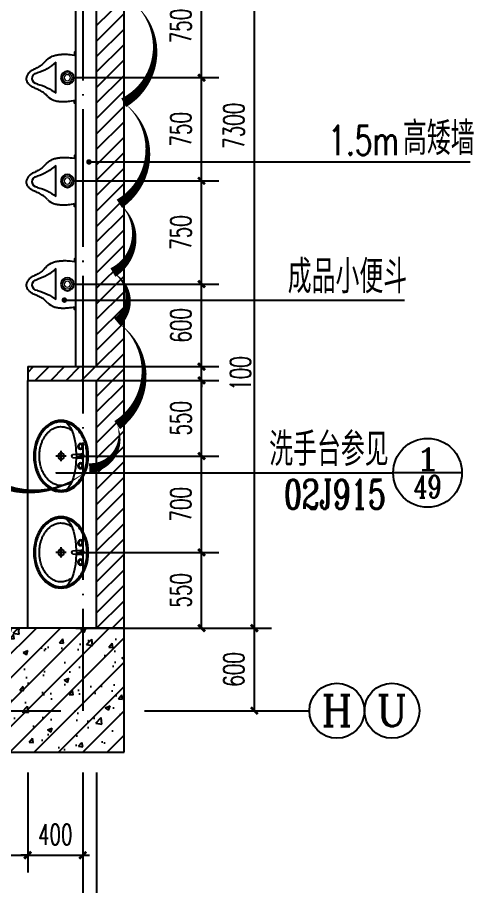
# Model space of a CAD drawing. Extents: x 307762 to 522490, y -326758 to -245675.
# Drawn here: x 402859 to 406174, y -320484 to -314168 of the extents above; entities that cross this region are included whole.
import ezdxf
from ezdxf.enums import TextEntityAlignment as Align

# ---------------------------------------------------------------- set-up
doc = ezdxf.new("R2010")
doc.units = 0
doc.header["$LTSCALE"] = 1000
doc.header["$MEASUREMENT"] = 0
doc.linetypes.add('DOTE', pattern=[2.4200000000000004, 2, -0.2, 0.02, -0.2])
doc.layers.get('0').update_dxf_attribs({"linetype": 'CONTINUOUS'})
doc.layers.get('Defpoints').update_dxf_attribs({"color": 6, "linetype": 'CONTINUOUS'})
for name, color, linetype in [('A-卫生间', 173, 'CONTINUOUS'), ('A-墙线', 2, 'CONTINUOUS'), ('A-门', 167, 'CONTINUOUS'), ('AXIS', 3, 'CONTINUOUS'), ('AXIS_TEXT', 7, 'CONTINUOUS'), ('COLUMN', 2, 'CONTINUOUS'), ('DIM_IDEN', 3, 'CONTINUOUS'), ('DIM_LEAD', 3, 'CONTINUOUS'), ('DOTE', 1, 'DOTE'), ('EQUIP-SANITARY', 40, 'CONTINUOUS'), ('PUB_DIM', 3, 'CONTINUOUS'), ('PUB_HATCH', 250, 'CONTINUOUS'), ('PUB_TEXT', 7, 'CONTINUOUS')]:
    doc.layers.add(name, color=color, linetype=linetype)
doc.styles.add('_TCH_AXIS', font='COMPLEX', dxfattribs={"bigfont": 'GBCBIG'})
doc.styles.add('_TCH_DIM', font='SIMPLEX', dxfattribs={"bigfont": 'GBCBIG'})
doc.styles.add('_TCH_LABEL', font='COMPLEX', dxfattribs={"bigfont": 'GBCBIG'})
doc.styles.add('COMPLEX', font='COMPLEX')
doc.styles.add('DIM_FONT', font='SIMPLEX.shx', dxfattribs={"width": 0.65})
doc.dimstyles.new('DIMN50', dxfattribs={"dimscale": 0.5, "dimtxt": 300, "dimasz": 100, "dimexe": 250, "dimexo": 300, "dimgap": 150, "dimtad": 1, "dimdec": 0, "dimzin": 0, "dimdsep": 46, "dimtxsty": 'DIM_FONT', "dimblk": 'ARCHTICK', "dimcen": 0.09, "dimclrt": 7, "dimazin": 2, "dimtfac": 1, "dimtdec": 0, "dimtix": 1, "dimtmove": 2, "dimatfit": 3, "dimfxl": 0, "dimtolj": 1, "dimtzin": 0, "dimarcsym": 0})

# ---------------------------------------------------------------- blocks, each defined once
blk = doc.blocks.new('手盆')
at = {"layer": 'A-卫生间'}
for p, q in [((113.4051500830392, 11.84450968739111), (46.00438527367078, 15.84450968549936)), ((160.3106537545391, -1.047737896442413e-09), (235.3360842392431, 1.047737896442413e-09)), ((197.8233689978952, -36.70497138574137), (197.8233689957997, 38.37330022055539)), ((113.4051500836795, -10.84469759798958), (46.004385274573, -15.84469759988133))]:
    blk.add_line(p, q, dxfattribs=at)
for centre, major_axis, ratio, start_param, end_param in [((197.8233689968765, 0), (-7.29808629688452e-09, 259), 0.7637967914937317, 3.141592653589386, 9.424777960768973), ((194.0108444604266, -1.164153218269348e-10), (-7.205028495352649e-09, 259.000000000035), 0.4132124245315282, 0.3517248363212417, 1.519021401905628), ((106.1260785445047, 0.4999060444824863), (-5.256824373014387e-10, 13.9324609080711), 0.9000000000013795, 3.760940879954317, 5.663837080793927), ((194.0108444604266, -1.164153218269348e-10), (-7.229772779760784e-09, 259.0000000000077), 0.4132124245315759, 1.620216634470202, 2.789864625449906)]:
    blk.add_ellipse(centre, major_axis=major_axis, ratio=ratio, start_param=start_param, end_param=end_param, dxfattribs=at)
for centre, major_axis, ratio in [((56.39680238347501, 70.60627577308333), (-8.758096824383953e-10, 20.62066592634073), 0.899999999999012), ((56.39680238347501, 70.60627577308333), (-3.935312307942613e-10, 15.62066592634074), 0.8999999999986958), ((46.00438527413644, -9.395720553584397e-05), (-4.943908497107386e-10, 15.84460364270489), 0.8999999999996328), ((197.8233689968765, 0), (-3.340112788049617e-10, 23.3576301081921), 0.9000000000004984), ((56.39680238740402, -70.60627578099957), (-3.800975702346919e-10, 20.62066592634073), 0.899999999999012), ((56.39680238740402, -70.60627578099957), (-3.935312307942613e-10, 15.62066592634074), 0.8999999999986958)]:
    blk.add_ellipse(centre, major_axis=major_axis, ratio=ratio, dxfattribs=at)
for points, knots in [([(197.8233690038323, -249), (204.3990294850664, -248.9999999998254), (210.9746904028871, -248.5460929390974), (228.2800280096126, -246.1498785703443), (238.9514531540335, -243.4343165084429), (259.8060639827163, -235.6199938393256), (269.9890346575412, -230.5210515616636), (289.5665971586423, -218.0721727792989), (298.960803612601, -210.7221745683055), (316.6733728031977, -193.9730663714581), (324.9912984879047, -184.5740979954135), (340.2893382357433, -163.997605889017), (347.2690669711446, -152.820397028001), (359.6669247537793, -129.0196260861703), (365.0847628668125, -116.3964852440404), (374.1834916165972, -90.08639820077224), (377.864187594445, -76.39992674347013), (383.3689956764865, -48.38244847021997), (385.1929984975141, -34.05193997788592), (386.9250104438397, -5.187684159289347), (386.8329865084379, 9.345556312793633), (384.73586623749, 38.16708128564642), (382.7308100122318, 52.45485931876465), (376.8727663576719, 80.34559937685844), (373.0198958979163, 93.94806452159537), (363.5912495303783, 120.0517437723756), (358.0156770628528, 132.5524866377527), (345.3217726669682, 156.0743077876396), (338.2037411779456, 167.0949723329395), (322.6526621349331, 187.3296658890322), (314.2200076092558, 196.5433937402559), (296.3045734511106, 212.8996470182319), (286.8222312947328, 220.0420502259221), (267.0967536403914, 232.0600890867645), (256.8539916995796, 236.9358037543716), (235.9088120757369, 244.2945439725299), (225.2065898313012, 246.7777534795459), (203.6465188648144, 249.290750069631), (192.7886942756013, 249.3206353121204), (171.2212525570067, 246.926459478098), (160.5116570384998, 244.5023044175468), (139.5443743165815, 237.2594525109744), (129.2868775804527, 232.4405714303721), (109.5247235784773, 220.5323387983663), (100.0204366852413, 213.442903975927), (82.05432864755858, 197.1870205074665), (73.5929449252726, 188.0206891129783), (57.97836853517219, 167.8736008143169), (50.82557078509126, 156.8931414871186), (38.05713037244277, 133.4431421089976), (32.44179055967834, 120.974013813975), (22.9298620421032, 94.92387688398594), (19.03347902328824, 81.34333855629666), (13.08606755724759, 53.48601149060414), (11.03515804442577, 39.20971924465266), (8.845478702656692, 10.40033378740191), (8.706750778161222, -4.132253066869453), (10.3460220079869, -33.00605608435581), (12.12398988581845, -47.34676530770957), (17.53889162433916, -75.39515261730412), (21.17571813854738, -89.10233203484677), (30.19028912024805, -115.463632545172), (35.56784113991307, -128.1172780482448), (47.88998500915477, -151.9877993637056), (54.83428833659855, -163.2042521126277), (70.0674021562445, -183.866608052107), (78.3558293353999, -193.3121929975168), (96.01611302810488, -210.1603128662973), (105.3875327545975, -217.5627013113408), (124.9266998832172, -230.1204342835699), (135.0940591037797, -235.2758359995205), (155.9248058304656, -243.2054893133172), (166.5879733786569, -245.9799217026157), (184.1470113282267, -248.5090972222097), (190.9851904233219, -249.0000000002037), (197.8233690038323, -249)], [0, 0, 0, 0, 0.1053687871871674, 0.1053687871871674, 0.2787471050919757, 0.2787471050919757, 0.452125422996784, 0.452125422996784, 0.6255037409015924, 0.6255037409015924, 0.7988820588064007, 0.7988820588064007, 0.972260376711209, 0.972260376711209, 1.145638694616017, 1.145638694616017, 1.319017012520826, 1.319017012520826, 1.492395330425634, 1.492395330425634, 1.665773648330442, 1.665773648330442, 1.83915196623525, 1.83915196623525, 2.012530284140059, 2.012530284140059, 2.185908602044867, 2.185908602044867, 2.359286919949676, 2.359286919949676, 2.532665237854484, 2.532665237854484, 2.706043555759292, 2.706043555759292, 2.8794218736641, 2.8794218736641, 3.052800191568909, 3.052800191568909, 3.226178509473717, 3.226178509473717, 3.399556827378525, 3.399556827378525, 3.572935145283334, 3.572935145283334, 3.746313463188142, 3.746313463188142, 3.91969178109295, 3.91969178109295, 4.093070098997758, 4.093070098997758, 4.266448416902567, 4.266448416902567, 4.439826734807376, 4.439826734807376, 4.613205052712185, 4.613205052712185, 4.786583370616993, 4.786583370616993, 4.959961688521802, 4.959961688521802, 5.133340006426611, 5.133340006426611, 5.30671832433142, 5.30671832433142, 5.480096642236228, 5.480096642236228, 5.653474960141037, 5.653474960141037, 5.826853278045846, 5.826853278045846, 6.000231595950654, 6.000231595950654, 6.173609913855463, 6.173609913855463, 6.283185307179586, 6.283185307179586, 6.283185307179586, 6.283185307179586]), ([(119.1736506810412, -185.1483521524933), (120.9620973349083, -186.5592411882244), (122.7676875701582, -187.9199504845892), (129.8700636767026, -193.0283129730087), (135.2785741284897, -196.3957903881383), (146.2934715196025, -202.2620774885872), (151.8941962509125, -204.7583693127963), (163.2154152492003, -208.8666340855998), (168.9426443869015, -210.4817502371734), (180.2599917969201, -212.7891027016158), (185.8482704507187, -213.5108798283036), (193.5720607222756, -213.9408398092492), (195.6979295939091, -214.0000000000582), (197.8233690028428, -214), (203.6582866330282, -213.9999999998545), (209.496631536138, -213.5543654990906), (222.3311671293923, -211.5851090514625), (229.3277623398462, -209.8531313597923), (240.787502169027, -205.8990001947095), (245.3047605895554, -204.0427727167553), (254.2367161016737, -199.7630582755664), (258.6490466702962, -197.340541947633), (268.8131698185462, -191.0121952608461), (274.5134323839447, -186.8761012725008), (285.5567444703775, -177.6296808072657), (290.895805457636, -172.5213152369834), (300.10443852967, -162.4870827112172), (304.0523709853587, -157.7313989280374), (313.5779886524833, -145.0389805318264), (318.9357033787237, -136.7249773955555), (326.5974791146873, -122.7934594422404), (329.2282542005414, -117.5408629023295), (334.1482956689142, -106.7104468817706), (336.4365190484095, -101.1349806892686), (340.7589510514808, -89.39631874780753), (342.7719178344414, -83.21611161783221), (346.3640570428397, -70.60165740986122), (347.9425120085652, -64.1699805422104), (351.0904946208175, -48.9602580992796), (352.483825713367, -40.10366524968413), (354.4332219571806, -22.20990053389687), (354.9878015757713, -13.17872977355728), (355.2458703611628, 4.918644920835504), (354.9501755786187, 13.97955791465938), (353.5129259504029, 31.96110226912424), (352.3711163057305, 40.89164739020634), (349.384864397347, 57.80685899686068), (347.5983948106295, 65.8113708793826), (343.3541798496735, 81.46923251761473), (340.8984195916564, 89.11663731795852), (335.3626360981434, 103.9371218456945), (332.2806230153365, 111.1172703721968), (325.5162342714611, 124.9777631429606), (321.8282612711191, 131.6496718250564), (313.9341333054472, 144.3357837414369), (309.7314879408514, 150.3452337460767), (300.8902356041654, 161.618057758169), (296.2466290210141, 166.8887592243263), (286.5258362632012, 176.709553859866), (281.444416775601, 181.2445321998675), (271.8246831358119, 188.7996964116173), (267.3329801598447, 191.9448123630136), (256.3785253528913, 198.7381430045061), (249.8306331257918, 202.0953922677436), (238.1084081598674, 206.932942938729), (232.9762091664597, 208.6679624874669), (222.6309106198023, 211.4215277187759), (217.4206377462251, 212.4394152993336), (205.158162370557, 213.983414012735), (198.0817049504258, 214.216697979864), (185.9674371529836, 213.4981161681353), (180.9226912481536, 212.8634210942255), (170.8730682562164, 210.9228448418726), (165.8711175702338, 209.6174913003924), (151.0041288301873, 204.6993374161248), (141.2534683310369, 200.0748375131807), (127.5488741844601, 191.4132149869401), (123.3148595323437, 188.4150790243875), (119.1737199328491, 185.1485161112505)], [5.74089731261301, 5.74089731261301, 5.74089731261301, 5.74089731261301, 5.780873984786705, 5.780873984786705, 5.896828956044057, 5.896828956044057, 6.01278392730141, 6.01278392730141, 6.128738898558762, 6.128738898558762, 6.240697366945735, 6.240697366945735, 6.283185307179586, 6.283185307179586, 6.283185307179586, 6.399826426420818, 6.399826426420818, 6.540899765641657, 6.540899765641657, 6.633999867022954, 6.633999867022954, 6.727099968404252, 6.727099968404252, 6.852187990943959, 6.852187990943959, 6.977276013483666, 6.977276013483666, 7.077377375932242, 7.077377375932242, 7.229976726067383, 7.229976726067383, 7.31738907886302, 7.31738907886302, 7.404801431658657, 7.404801431658657, 7.497093875397931, 7.497093875397931, 7.589386319137206, 7.589386319137206, 7.712333561266115, 7.712333561266115, 7.835280803395023, 7.835280803395023, 7.958228045523932, 7.958228045523932, 8.08117528765284, 8.08117528765284, 8.194982769003447, 8.194982769003447, 8.308790250354054, 8.308790250354054, 8.42259773170466, 8.42259773170466, 8.537599018716683, 8.537599018716683, 8.652600305728708, 8.652600305728708, 8.767601592740732, 8.767601592740732, 8.884431700421288, 8.884431700421288, 8.98243549021753, 8.98243549021753, 9.11946744650899, 9.11946744650899, 9.224190864967866, 9.224190864967866, 9.328914283426741, 9.328914283426741, 9.470086520349449, 9.470086520349449, 9.571187053011501, 9.571187053011501, 9.672287585673553, 9.672287585673553, 9.874488650997659, 9.874488650997659, 9.967059414647549, 9.967059414647549, 9.967059414647549, 9.967059414647549])]:
    blk.add_open_spline(points, degree=3, knots=knots, dxfattribs=at)
blk.add_point((46.00438527413644, -9.395720553584397e-05), dxfattribs=at)
blk = doc.blocks.new('$plan$00000380')
for p, q in [((-112.1980357655557, -146.2900791291031), (113.5244699430186, -146.2900791291031)), ((-135.2953435108648, -207.1245521571254), (-129.9564834574121, -211.2778682424105)), ((119.7600041350233, -220.5020817124168), (127.5210291764233, -214.5698211590643))]:
    blk.add_line(p, q)
for points in [[(-185, 0), (-185, -10), (-164.3899698694586, -10)], [(-185, 0), (185, 0), (185, -10), (165, -10)], [(-135.2953435108648, -207.1245521571254), (-146.1196129159653, -193.9264734166791), (-153.4196108652395, -182.1558477243525), (-159.0012714344775, -171.6574877633248), (-163.1290167336701, -162.2762062169495), (-166.0672688728082, -153.8568157684058), (-168.0804499618826, -146.2441291011055), (-169.4329821107676, -139.2829588982277), (-170.3892874294543, -132.8181178430095), (-171.1704635758651, -126.7052090631914), (-171.8243103995337, -120.84299746342), (-172.3553032980417, -115.1410383929615), (-172.7679176687961, -109.5088872009073), (-173.0666289093788, -103.8560992364073), (-173.2559124173131, -98.09222984855296), (-173.3402435900061, -92.12683438649401), (-173.3240978250396, -85.86946819938021), (-173.1973437329289, -79.20310338103445), (-172.8914227760979, -71.90437900373945), (-172.3231696299626, -63.7233508846839), (-171.4094189701136, -54.41007484082365), (-170.0670054718503, -43.714606689231), (-168.2127638107631, -31.38700224692002), (-165.7635286622681, -17.17731733102119), (-164.3899698694586, -10)], [(127.5210291764233, -214.5698211590643), (137.5318938910495, -201.9151202230714), (145.4828013255028, -190.574014888145), (151.6464887872571, -180.4064461790258), (156.2956935840775, -171.2723551205127), (159.7031530234963, -163.0316827374045), (162.1416044132202, -155.544370054442), (163.8837850608397, -148.670358096424), (165.2024322739453, -142.2695878882078), (166.3264202688006, -136.2103353840066), (167.309170896071, -130.3942162557505), (168.1602429149207, -124.7311811050749), (168.8891950845718, -119.1311805333244), (169.505586164305, -113.5041651420179), (170.0189749133424, -107.7600855326164), (170.4389200908481, -101.8088923066389), (170.7749804561026, -95.56053606548812), (171.0236273081973, -88.8976041857386), (171.1289821061655, -81.59323114395374), (171.0220788487932, -73.39318819181062), (170.6339515349246, -64.0432465809863), (169.8956341634621, -53.28917756309966), (168.7381607331918, -40.87675238988595), (167.0925652430742, -26.55174231290584), (164.8898816918954, -10.05991858389461)], [(-129.9564834574121, -211.2778682424105), (-128.2116338642663, -212.8788744384656), (-120.3279682190623, -220.8775175517658), (-113.4360082541243, -228.6684672296396), (-107.4155954520684, -236.2993356139632), (-102.1465712956851, -243.8177348466124), (-97.50877726764884, -251.2712770694634), (-93.38205485075014, -258.7075744243921), (-89.65433942852542, -266.1564445176045), (-86.24594198807608, -273.5765268121031), (-83.08526741724927, -280.9086662352202), (-80.10072060395032, -288.0937077144044), (-77.22070643602638, -295.0724961768719), (-74.37362980138278, -301.7858765500132), (-71.48789558792487, -308.1746937611606), (-68.491908683558, -314.1797927376465), (-65.32705655466998, -319.7548418928636), (-61.98665698152035, -324.9048035847372), (-58.47701032296754, -329.6474636570783), (-54.80441693781177, -334.0006079537561), (-50.97517718485324, -337.9820223187562), (-46.99559142295038, -341.6094925959478), (-42.87196001090342, -344.9008046292001), (-38.61058330745436, -347.8737442624406), (-34.21729649289045, -350.541251580813), (-29.69607403280679, -352.8968836342683), (-25.0504252143437, -354.929351713974), (-20.28385932452511, -356.627367111214), (-15.39988565037493, -357.9796411171556), (-10.40201347903349, -358.9748850229662), (-5.293752097466495, -359.6018101198715), (-0.07861079281428829, -359.8491276990972), (0.2791948459343985, -359.8396450521541)], [(119.7600041350233, -220.5020817124168), (117.9278116219793, -222.0023455350893), (109.6064584797714, -229.5445970253204), (102.2869285626803, -236.9353000253905), (95.84657408617204, -244.2152283782489), (90.16274726565462, -251.425155926845), (85.11280031659408, -258.6058565142448), (80.57408545445651, -265.7981039833976), (76.43303748755716, -273.0253613934037), (72.61242159618996, -280.2418486676179), (69.04408555338159, -287.3844749457785), (65.65987713227514, -294.3901493672747), (62.39164410595549, -301.1957810717868), (59.17123424762394, -307.7382791988202), (55.93049533036537, -313.9545528879389), (52.60127512732288, -319.7815112787066), (49.12766167253722, -325.169597362692), (45.50270404439652, -330.1233895394253), (41.73169158218661, -334.661000060325), (37.81991362519329, -338.8005411768681), (33.77265951276058, -342.5601251406479), (29.59521858417429, -345.9578642030829), (25.29288017877843, -349.0118706157082), (20.87093363585882, -351.7402566299425), (16.33447658509249, -354.1562702382798), (11.68783981789602, -356.2537023964687), (6.935162416019011, -358.0214798013913), (2.080583461211063, -359.4485291498131), (0.2791948459343985, -359.8396450521541)]]:
    blk.add_lwpolyline(points)
blk.add_circle((0, -61.92837213556049), 47.2579243470704)
at = {"lineweight": 13}
for radius in [34.6338562868774, 22.06467547912001]:
    blk.add_circle((0, -61.92837213556049), radius, dxfattribs=at)
for centre, radius, start, end in [((-382.3575809355243, -362.7297035239753), 346.1680095771645, 14.06156044417308, 38.70013118213513), ((335.0797802354791, -365.6383339255699), 311.7698067501769, 135.2868062727663, 164.3913305543214), ((-5.716971095534973, -276.0130313468399), 40.92875984387207, 183.6564942585067, 351.9397679615809)]:
    blk.add_arc(centre, radius, start, end)
blk = doc.blocks.new('_ArchTick')
at = {"color": 0, "linetype": 'ByBlock', "const_width": 0.4}
blk.add_lwpolyline([(-0.5, -0.5), (0.5, 0.5)], dxfattribs=at)
blk = doc.blocks.new('*D23')
at = {"layer": 'Defpoints', "color": 0}
for p in [(403133.8557131886, -313856.2176826381), (404197.3813216037, -313856.2176826381), (403133.8557131886, -314606.2176826381)]:
    blk.add_point(p, dxfattribs=at)
at = {"layer": 'PUB_DIM', "color": 0, "lineweight": -2}
for p, q in [((403283.8557131886, -313856.2176826381), (404322.3813216037, -313856.2176826381)), ((404197.3813216037, -314606.2176826381), (404197.3813216037, -313856.2176826381)), ((403283.8557131886, -314606.2176826381), (404322.3813216037, -314606.2176826381))]:
    blk.add_line(p, q, dxfattribs=at)
at = {"layer": 'PUB_DIM', "color": 0, "lineweight": -2, "xscale": 50, "yscale": 50, "zscale": 50}
for p, rotation in [((404197.3813216037, -313856.2176826381), 90), ((404197.3813216037, -314606.2176826381), 270)]:
    blk.add_blockref('_ArchTick', p, dxfattribs=dict(at, rotation=rotation))
at = {"layer": 'PUB_DIM', "color": 7, "insert": (404047.3813216038, -314231.217682638), "char_height": 150, "attachment_point": 5, "rotation": 90, "style": 'DIM_FONT'}
blk.add_mtext('\\A1;750', dxfattribs=at)
blk = doc.blocks.new('*D24')
at = {"layer": 'Defpoints', "color": 0}
for p in [(403133.8557131886, -314606.2176826381), (404197.3813216037, -314606.2176826381), (403133.8557131886, -315356.2176826381)]:
    blk.add_point(p, dxfattribs=at)
at = {"layer": 'PUB_DIM', "color": 0, "lineweight": -2}
for p, q in [((403283.8557131886, -314606.2176826381), (404322.3813216037, -314606.2176826381)), ((404197.3813216037, -315356.2176826381), (404197.3813216037, -314606.2176826381)), ((403283.8557131886, -315356.2176826381), (404322.3813216037, -315356.2176826381))]:
    blk.add_line(p, q, dxfattribs=at)
at = {"layer": 'PUB_DIM', "color": 0, "lineweight": -2, "xscale": 50, "yscale": 50, "zscale": 50}
for p, rotation in [((404197.3813216037, -314606.2176826381), 90), ((404197.3813216037, -315356.2176826381), 270)]:
    blk.add_blockref('_ArchTick', p, dxfattribs=dict(at, rotation=rotation))
at = {"layer": 'PUB_DIM', "color": 7, "insert": (404047.3813216038, -314981.217682638), "char_height": 150, "attachment_point": 5, "rotation": 90, "style": 'DIM_FONT'}
blk.add_mtext('\\A1;750', dxfattribs=at)
blk = doc.blocks.new('*D25')
at = {"layer": 'Defpoints', "color": 0}
for p in [(403133.8557131886, -315356.2176826381), (404197.3813216037, -315356.2176826381), (403133.8557131886, -316106.2176826381)]:
    blk.add_point(p, dxfattribs=at)
at = {"layer": 'PUB_DIM', "color": 0, "lineweight": -2}
for p, q in [((403283.8557131886, -315356.2176826381), (404322.3813216037, -315356.2176826381)), ((404197.3813216037, -316106.2176826381), (404197.3813216037, -315356.2176826381)), ((403283.8557131886, -316106.2176826381), (404322.3813216037, -316106.2176826381))]:
    blk.add_line(p, q, dxfattribs=at)
at = {"layer": 'PUB_DIM', "color": 0, "lineweight": -2, "xscale": 50, "yscale": 50, "zscale": 50}
for p, rotation in [((404197.3813216037, -315356.2176826381), 90), ((404197.3813216037, -316106.2176826381), 270)]:
    blk.add_blockref('_ArchTick', p, dxfattribs=dict(at, rotation=rotation))
at = {"layer": 'PUB_DIM', "color": 7, "insert": (404047.3813216038, -315731.217682638), "char_height": 150, "attachment_point": 5, "rotation": 90, "style": 'DIM_FONT'}
blk.add_mtext('\\A1;750', dxfattribs=at)
blk = doc.blocks.new('*D26')
at = {"layer": 'Defpoints', "color": 0}
for p in [(403133.8557131886, -316106.2176826381), (404197.3813216037, -316106.2176826381), (403133.8557131886, -316705.8808997269)]:
    blk.add_point(p, dxfattribs=at)
at = {"layer": 'PUB_DIM', "color": 0, "lineweight": -2}
for p, q in [((403283.8557131886, -316106.2176826381), (404322.3813216037, -316106.2176826381)), ((404197.3813216037, -316705.8808997269), (404197.3813216037, -316106.2176826381)), ((403283.8557131886, -316705.8808997269), (404322.3813216037, -316705.8808997269))]:
    blk.add_line(p, q, dxfattribs=at)
at = {"layer": 'PUB_DIM', "color": 0, "lineweight": -2, "xscale": 50, "yscale": 50, "zscale": 50}
for p, rotation in [((404197.3813216037, -316106.2176826381), 90), ((404197.3813216037, -316705.8808997269), 270)]:
    blk.add_blockref('_ArchTick', p, dxfattribs=dict(at, rotation=rotation))
at = {"layer": 'PUB_DIM', "color": 7, "insert": (404047.3813216038, -316406.0492911824), "char_height": 150, "attachment_point": 5, "rotation": 90, "style": 'DIM_FONT'}
blk.add_mtext('\\A1;600', dxfattribs=at)
blk = doc.blocks.new('*D27')
at = {"layer": 'Defpoints', "color": 0}
for p in [(403133.8557131886, -316705.8808997269), (404197.3813216037, -316705.8808997269), (403133.8557131886, -316805.8808997268)]:
    blk.add_point(p, dxfattribs=at)
at = {"layer": 'PUB_DIM', "color": 0, "lineweight": -2}
for p, q in [((403283.8557131886, -316705.8808997269), (404322.3813216037, -316705.8808997269)), ((404197.3813216037, -316705.8808997269), (404197.3813216037, -316655.8808997269)), ((404197.3813216037, -316805.8808997268), (404197.3813216037, -316705.8808997269)), ((403283.8557131886, -316805.8808997268), (404322.3813216037, -316805.8808997268)), ((404197.3813216037, -316805.8808997268), (404197.3813216037, -316855.8808997268))]:
    blk.add_line(p, q, dxfattribs=at)
at = {"layer": 'PUB_DIM', "color": 0, "lineweight": -2, "xscale": 50, "yscale": 50, "zscale": 50}
for p, rotation in [((404197.3813216037, -316705.8808997269), 270), ((404197.3813216037, -316805.8808997268), 90)]:
    blk.add_blockref('_ArchTick', p, dxfattribs=dict(at, rotation=rotation))
at = {"layer": 'PUB_DIM', "color": 7, "insert": (404481.1313216037, -316755.8808997268), "char_height": 150, "attachment_point": 5, "rotation": 90, "style": 'DIM_FONT'}
blk.add_mtext('\\A1;100', dxfattribs=at)
blk = doc.blocks.new('*D28')
at = {"layer": 'Defpoints', "color": 0}
for p in [(403133.8557131886, -316805.8808997268), (404197.3813216037, -316805.8808997268), (403133.8557131886, -317355.8839514845)]:
    blk.add_point(p, dxfattribs=at)
at = {"layer": 'PUB_DIM', "color": 0, "lineweight": -2}
for p, q in [((403283.8557131886, -316805.8808997268), (404322.3813216037, -316805.8808997268)), ((404197.3813216037, -317355.8839514845), (404197.3813216037, -316805.8808997268)), ((403283.8557131886, -317355.8839514845), (404322.3813216037, -317355.8839514845))]:
    blk.add_line(p, q, dxfattribs=at)
at = {"layer": 'PUB_DIM', "color": 0, "lineweight": -2, "xscale": 50, "yscale": 50, "zscale": 50}
for p, rotation in [((404197.3813216037, -316805.8808997268), 90), ((404197.3813216037, -317355.8839514845), 270)]:
    blk.add_blockref('_ArchTick', p, dxfattribs=dict(at, rotation=rotation))
at = {"layer": 'PUB_DIM', "color": 7, "insert": (404047.3813216038, -317080.8824256056), "char_height": 150, "attachment_point": 5, "rotation": 90, "style": 'DIM_FONT'}
blk.add_mtext('\\A1;550', dxfattribs=at)
blk = doc.blocks.new('*D29')
at = {"layer": 'Defpoints', "color": 0}
for p in [(403133.8557131886, -317355.8839514845), (404197.3813216037, -317355.8839514845), (403133.8557131886, -318055.8839514846)]:
    blk.add_point(p, dxfattribs=at)
at = {"layer": 'PUB_DIM', "color": 0, "lineweight": -2}
for p, q in [((403283.8557131886, -317355.8839514845), (404322.3813216037, -317355.8839514845)), ((404197.3813216037, -318055.8839514846), (404197.3813216037, -317355.8839514845)), ((403283.8557131886, -318055.8839514846), (404322.3813216037, -318055.8839514846))]:
    blk.add_line(p, q, dxfattribs=at)
at = {"layer": 'PUB_DIM', "color": 0, "lineweight": -2, "xscale": 50, "yscale": 50, "zscale": 50}
for p, rotation in [((404197.3813216037, -317355.8839514845), 90), ((404197.3813216037, -318055.8839514846), 270)]:
    blk.add_blockref('_ArchTick', p, dxfattribs=dict(at, rotation=rotation))
at = {"layer": 'PUB_DIM', "color": 7, "insert": (404047.3813216038, -317705.8839514845), "char_height": 150, "attachment_point": 5, "rotation": 90, "style": 'DIM_FONT'}
blk.add_mtext('\\A1;700', dxfattribs=at)
blk = doc.blocks.new('*D30')
at = {"layer": 'Defpoints', "color": 0}
for p in [(403133.8557131886, -318055.8839514846), (404197.3813216037, -318055.8839514846), (403133.8557131886, -318605.8839514853)]:
    blk.add_point(p, dxfattribs=at)
at = {"layer": 'PUB_DIM', "color": 0, "lineweight": -2}
for p, q in [((403283.8557131886, -318055.8839514846), (404322.3813216037, -318055.8839514846)), ((404197.3813216037, -318605.8839514853), (404197.3813216037, -318055.8839514846)), ((403283.8557131886, -318605.8839514853), (404322.3813216037, -318605.8839514853))]:
    blk.add_line(p, q, dxfattribs=at)
at = {"layer": 'PUB_DIM', "color": 0, "lineweight": -2, "xscale": 50, "yscale": 50, "zscale": 50}
for p, rotation in [((404197.3813216037, -318055.8839514846), 90), ((404197.3813216037, -318605.8839514853), 270)]:
    blk.add_blockref('_ArchTick', p, dxfattribs=dict(at, rotation=rotation))
at = {"layer": 'PUB_DIM', "color": 7, "insert": (404047.3813216038, -318330.8839514848), "char_height": 150, "attachment_point": 5, "rotation": 90, "style": 'DIM_FONT'}
blk.add_mtext('\\A1;550', dxfattribs=at)
blk = doc.blocks.new('*D213')
at = {"layer": 'AXIS', "color": 0, "lineweight": -2}
for p, q in [((402933.8557131897, -319655.88042289), (402933.8557131897, -320380.8804228907)), ((403333.8590033647, -319655.88042289), (403333.8590033647, -320380.8804228907)), ((402933.8557131897, -320255.8804228907), (402883.8557131897, -320255.8804228907)), ((402933.8557131897, -320255.8804228907), (403333.8590033647, -320255.8804228907)), ((403333.8590033647, -320255.8804228907), (403383.8590033647, -320255.8804228907))]:
    blk.add_line(p, q, dxfattribs=at)
at = {"layer": 'Defpoints', "color": 0}
for p in [(402933.8557131897, -319505.88042289), (403333.8590033647, -319505.88042289), (403333.8590033647, -320255.8804228907)]:
    blk.add_point(p, dxfattribs=at)
at = {"layer": 'AXIS', "color": 0, "lineweight": -2, "xscale": 50, "yscale": 50, "zscale": 50}
blk.add_blockref('_ArchTick', (402933.8557131897, -320255.8804228907), dxfattribs=at)
at = {"layer": 'AXIS', "color": 0, "lineweight": -2, "xscale": 50, "yscale": 50, "zscale": 50, "rotation": 180}
blk.add_blockref('_ArchTick', (403333.8590033647, -320255.8804228907), dxfattribs=at)
at = {"layer": 'AXIS', "color": 7, "insert": (403133.8573582772, -320105.8804228907), "char_height": 150, "attachment_point": 5, "style": 'DIM_FONT'}
blk.add_mtext('\\A1;400', dxfattribs=at)
blk = doc.blocks.new('*D214')
at = {"layer": 'AXIS', "color": 0, "lineweight": -2}
for p, q in [((401233.8557131889, -319655.88042289), (401233.8557131889, -320380.8804228907)), ((402933.8557131897, -319655.88042289), (402933.8557131897, -320380.8804228907)), ((401233.8557131889, -320255.8804228907), (402933.8557131897, -320255.8804228907))]:
    blk.add_line(p, q, dxfattribs=at)
at = {"layer": 'Defpoints', "color": 0}
for p in [(401233.8557131889, -319505.88042289), (402933.8557131897, -319505.88042289), (402933.8557131897, -320255.8804228907)]:
    blk.add_point(p, dxfattribs=at)
at = {"layer": 'AXIS', "color": 0, "lineweight": -2, "xscale": 50, "yscale": 50, "zscale": 50, "rotation": 180}
blk.add_blockref('_ArchTick', (401233.8557131889, -320255.8804228907), dxfattribs=at)
at = {"layer": 'AXIS', "color": 0, "lineweight": -2, "xscale": 50, "yscale": 50, "zscale": 50}
blk.add_blockref('_ArchTick', (402933.8557131897, -320255.8804228907), dxfattribs=at)
at = {"layer": 'AXIS', "color": 7, "insert": (402083.8557131893, -320105.8804228907), "char_height": 150, "attachment_point": 5, "style": 'DIM_FONT'}
blk.add_mtext('\\A1;1700', dxfattribs=at)
blk = doc.blocks.new('*D220')
at = {"layer": 'AXIS', "color": 0, "lineweight": -2}
for p, q in [((397233.8557131861, -319655.8804228902), (397233.8557131861, -320780.8804228907)), ((403433.8595756848, -319655.8804228902), (403433.8595756848, -320780.8804228907)), ((397233.8557131861, -320655.8804228907), (403433.8595756848, -320655.8804228907))]:
    blk.add_line(p, q, dxfattribs=at)
at = {"layer": 'Defpoints', "color": 0}
for p in [(397233.8557131861, -319505.8804228902), (403433.8595756848, -319505.8804228902), (403433.8595756848, -320655.8804228907)]:
    blk.add_point(p, dxfattribs=at)
at = {"layer": 'AXIS', "color": 0, "lineweight": -2, "xscale": 50, "yscale": 50, "zscale": 50, "rotation": 180}
blk.add_blockref('_ArchTick', (397233.8557131861, -320655.8804228907), dxfattribs=at)
at = {"layer": 'AXIS', "color": 0, "lineweight": -2, "xscale": 50, "yscale": 50, "zscale": 50}
blk.add_blockref('_ArchTick', (403433.8595756848, -320655.8804228907), dxfattribs=at)
at = {"layer": 'AXIS', "color": 7, "insert": (400333.8576444354, -320505.8804228907), "char_height": 150, "attachment_point": 5, "style": 'DIM_FONT'}
blk.add_mtext('\\A1;6200', dxfattribs=at)
blk = doc.blocks.new('*D222')
at = {"layer": 'AXIS', "color": 0, "lineweight": -2}
for p, q in [((403783.8557131871, -311305.8804228905), (404706.0762404662, -311305.8804228905)), ((404581.0762404662, -318605.8804228905), (404581.0762404662, -311305.8804228905)), ((403783.8557131871, -318605.8804228905), (404706.0762404662, -318605.8804228905))]:
    blk.add_line(p, q, dxfattribs=at)
at = {"layer": 'Defpoints', "color": 0}
for p in [(403633.8557131871, -311305.8804228905), (404581.0762404662, -311305.8804228905), (403633.8557131871, -318605.8804228905)]:
    blk.add_point(p, dxfattribs=at)
at = {"layer": 'AXIS', "color": 0, "lineweight": -2, "xscale": 50, "yscale": 50, "zscale": 50}
for p, rotation in [((404581.0762404662, -311305.8804228905), 90), ((404581.0762404662, -318605.8804228905), 270)]:
    blk.add_blockref('_ArchTick', p, dxfattribs=dict(at, rotation=rotation))
at = {"layer": 'AXIS', "color": 7, "insert": (404431.0762404662, -314955.8804228904), "char_height": 150, "attachment_point": 5, "rotation": 90, "style": 'DIM_FONT'}
blk.add_mtext('\\A1;7300', dxfattribs=at)
blk = doc.blocks.new('*D223')
at = {"layer": 'AXIS', "color": 0, "lineweight": -2}
for p, q in [((403783.8557131871, -318605.8804228905), (404706.0762404662, -318605.8804228905)), ((404581.0762404662, -319205.8804230966), (404581.0762404662, -318605.8804228905)), ((403783.8557131871, -319205.8804230966), (404706.0762404662, -319205.8804230966))]:
    blk.add_line(p, q, dxfattribs=at)
at = {"layer": 'Defpoints', "color": 0}
for p in [(403633.8557131871, -318605.8804228905), (404581.0762404662, -318605.8804228905), (403633.8557131871, -319205.8804230966)]:
    blk.add_point(p, dxfattribs=at)
at = {"layer": 'AXIS', "color": 0, "lineweight": -2, "xscale": 50, "yscale": 50, "zscale": 50}
for p, rotation in [((404581.0762404662, -318605.8804228905), 90), ((404581.0762404662, -319205.8804230966), 270)]:
    blk.add_blockref('_ArchTick', p, dxfattribs=dict(at, rotation=rotation))
at = {"layer": 'AXIS', "color": 7, "insert": (404431.0762404662, -318905.8804229934), "char_height": 150, "attachment_point": 5, "rotation": 90, "style": 'DIM_FONT'}
blk.add_mtext('\\A1;600', dxfattribs=at)
blk = doc.blocks.new('_AXISO')
blk.add_circle((0, 0), 0.5)
at = {"layer": 'AXIS_TEXT', "style": 'COMPLEX', "width": 1.041666666666667}
blk.add_attdef('A', text='', height=0.56, dxfattribs=at).set_placement((-0.25, -0.28), (0.25, -0.28), align=Align.FIT)

msp = doc.modelspace()

# ---------------------------------------------------------------- hatches: boundary and pattern name
at = {"layer": 'PUB_HATCH'}
h = msp.add_hatch(dxfattribs=at)
h.set_pattern_fill('ANSI31', color=256, scale=50, style=0)
h.set_pattern_definition([(45, (397033.8557131868, -319505.8773711356), (-56.1266007566822, 56.12660075668221), [])])
h.paths.add_polyline_path([(400933.8633425833, -311055.8804228907), (400883.8633425833, -311055.8804228906), (400883.8633425833, -311005.8804228906), (400683.8633425833, -311005.8804228908), (400683.8633425833, -310955.8804228906), (400633.8633425833, -310955.8804228907), (400633.8633425833, -310905.8804228906), (399733.8633425834, -310905.8804228906), (399733.8633425833, -310955.8804228907), (399683.8633425833, -310955.8804228905), (399683.8633425834, -311005.8804228908), (399483.8633425833, -311005.8804228906), (399483.8633425833, -311055.8804228907), (399433.8633425834, -311055.8804228906), (399433.8633425833, -311305.8804228906), (400133.8557131886, -311305.8804228906), (400133.8557131889, -317005.88042289), (399333.8557131891, -317005.8804228894), (399333.8557131886, -317505.8773711339), (399533.8557131887, -317505.877371134), (399533.8557131889, -317205.8804228895), (401033.8557131889, -317205.8804228907), (401033.8557131888, -317505.877371134), (401233.8557131888, -317505.877371134), (401233.855713189, -317005.8804228908), (400333.855713189, -317005.8804228901), (400333.8557131887, -311305.8804228905), (400933.8633425833, -311305.8804228906)])
h.paths.add_polyline_path([(398233.8633425834, -311055.8804228907), (398183.8633425833, -311055.8804228906), (398183.8633425833, -311005.8804228906), (397983.8633425834, -311005.8804228908), (397983.8633425833, -310955.8804228906), (397933.8557131851, -310955.8804228906), (397933.8557131851, -311305.8804228906), (398233.8633425833, -311305.8804228906)])
h.paths.add_polyline_path([(397233.8557131888, -311805.8799460531), (397033.8557131868, -311805.8799460535), (397033.8557131868, -318605.8804228907), (397233.8557131888, -318605.8804228907), (397233.8557131887, -316805.8773711342), (397733.8557131878, -316805.8773711338), (397733.8557131877, -316705.8773711338), (397233.8557131888, -316705.8773711342)])
h.paths.add_polyline_path([(403633.8557131869, -311805.879946053), (403433.8557131887, -311805.879946053), (403433.8557131886, -316705.8773711339), (402933.8557131897, -316705.8773711336), (402933.8557131897, -316805.8773711336), (403433.8557131888, -316805.8773711339), (403433.8557131886, -318605.8804228905), (403633.8557131871, -318605.8804228905)])
h.paths.add_polyline_path([(401233.855713189, -318705.8804228929), (402733.8557131863, -318705.8804228929), (402733.8557131865, -318605.8804228929), (401233.855713189, -318605.8804228929), (401233.8557131888, -318505.8773711339), (401133.8557131896, -318505.8773711339), (401033.8557131887, -318505.8773711339), (401033.8557131888, -319505.8773711338), (402733.8557131849, -319505.8773711337), (402733.8557131853, -319305.8773711337), (401233.8557131888, -319305.8773711337)])
h.paths.add_polyline_path([(399533.8557131888, -318505.8773711339), (399333.8557131886, -318505.877371134), (399333.8557131889, -318605.880422893), (397933.8557131873, -318605.8804228929), (397933.8557131873, -318705.8804228929), (399333.8557131891, -318705.880422893), (399333.8557131888, -319305.8773711337), (399033.8557131872, -319305.8773711338), (399033.8557131872, -319505.8773711337), (399533.8557131888, -319505.8773711337)])
h.paths.add_polyline_path([(398033.8557131871, -319305.8773711355), (397933.8557131873, -319305.8773711355), (397933.8557131874, -319505.8773711355), (398033.8557131873, -319505.8773711356)])
h.paths.add_polyline_path([(402733.8557131856, -310905.880065262), (402433.8633425833, -310905.8804228905), (402433.8633425834, -310955.8804228906), (402383.8633425834, -310955.8804228906), (402383.8633425833, -311005.8804228908), (402183.8633425833, -311005.8804228907), (402183.8633425834, -311055.8804228906), (402133.8633425834, -311055.8804228906), (402133.8633425833, -311305.8804228907), (402733.8557131857, -311305.8804228906)])
h = msp.add_hatch(dxfattribs=at)
h.set_pattern_fill('钢筋混凝土', color=256, scale=50, style=0)
h.set_pattern_definition([(45, (0, 0), (-88.38834764831843, 88.38834764831844), []), (50, (0, 0), (358.6300913003767, -31.37606749129755), [37.5, -412.5]), (355, (0, 0), (-69.3756668065, 376.0960668500059), [30, -330]), (100.4514, (29.88584, -2.61467), (289.2546908570108, 344.7197710304768), [31.870095, -350.571056]), (46.18420000000001, (0, 100), (533.6205243128222, -82.75950716450905), [56.25, -618.75]), (96.6356, (44.4683725, 93.1033465), (467.3313527743517, 487.0589354502209), [47.805144, -525.8565]), (351.1842, (0, 100), (467.3309725668136, 487.0593004626623), [45, -495]), (21, (50, 75), (298.4535260592309, -201.3094453326694), [37.5, -412.5]), (326.0000000000001, (50, 75), (121.6576659607909, 362.5750225234265), [30, -330]), (71.4514, (74.8711165, 58.224197), (420.111314290745, 161.2652483549762), [31.870095, -350.571056]), (37.50000000000001, (0, 0), (6.079927658645334, 166.4469269156558), [0, -326, 0, -335, 0, -331.25]), (7.499999999999999, (0, 0), (131.5347687210743, 197.2058559411801), [0, -191, 0, -318.5, 0, -126.25]), (327.5, (-111.5, 0), (266.9112180862045, -11.2774358671899), [0, -125, 0, -390, 0, -517.5]), (317.5, (-161.5, 0), (291.5930846711931, 50.05249116615882), [0, -162.5, 0, -259, 0, -367.5])])
h.paths.add_polyline_path([(402733.8557131849, -319505.8804228888), (403633.8557131871, -319505.8804228906), (403633.8557131874, -318605.8804228905), (402733.8557131864, -318605.8804228906)])

# ---------------------------------------------------------------- linework, layer by layer
at = {"layer": 'A-卫生间'}
msp.add_line((402933.8557131897, -318605.8804228926), (402933.8557131897, -316805.8773711335), dxfattribs=at)
at = {"layer": 'A-墙线'}
for p, q in [((403433.8557131887, -316705.8773711339), (403433.8557131886, -311805.8799460558)), ((403633.8557131871, -318605.8804228905), (403633.8557131869, -311805.8799460531)), ((402933.8557131897, -316705.8773711336), (403433.8557131886, -316705.8773711339)), ((402933.8557131897, -316705.8773711336), (402933.8557131897, -316805.8773711336)), ((402933.8557131897, -316805.8773711336), (403433.8557131886, -316805.8773711339)), ((403433.8557131886, -318605.880422892), (403433.8557131887, -316805.8773711339))]:
    msp.add_line(p, q, dxfattribs=at)
at = {"layer": 'A-门'}
msp.add_line((403283.8577159059, -316705.8808997269), (403283.8577159059, -311805.8834746483), dxfattribs=at)
at = {"layer": 'AXIS'}
for p, q in [((403783.8597185987, -319205.8804230966), (404981.0762404662, -319205.8804230966)), ((405381.0762404645, -319205.8804228911), (405381.0762404645, -319205.8804228911)), ((403333.8557131861, -319705.8804228915), (403333.8557131861, -321055.8804228908))]:
    msp.add_line(p, q, dxfattribs=at)
at = {"layer": 'COLUMN'}
for p, q in [((403633.8557131874, -318605.8804228905), (402733.8557131864, -318605.8804228906)), ((403633.8557131871, -319505.8804228906), (403633.8557131874, -318605.8804228905)), ((402733.8557131849, -319505.8804228888), (403633.8557131871, -319505.8804228906))]:
    msp.add_line(p, q, dxfattribs=at)
at = {"layer": 'Defpoints'}
msp.add_lwpolyline([(402412.1458412735, -317255.9128686321, 0, 71.885, -0.52056705), (402412.1458412735, -316584.3922764406, 0, 71.885, -0.52056705), (402490.2816508572, -316162.7399750067, 0, 71.885, -0.52056705), (402505.9089460785, -315428.752469842, 0, 71.885, -0.52056705), (402505.9089460785, -314741.6151494073, 0, 71.885, -0.52056705), (402505.9089460785, -314210.6454308379, 0, 71.885, -0.52056705), (402459.0277269374, -313539.1248386464, 0, 71.885, -0.52056705), (402490.2816508572, -313008.1551200771, 0, 71.885, -0.52056705), (402615.2986795821, -312445.9519450211, 0, 71.885, -0.52056705), (402615.2986795821, -312039.9163718304, 0, 71.885, -0.52056705), (402599.6713843608, -311618.2640703965, 0, 71.885, -0.52056705), (402974.7224705352, -311227.8452254492, 0, 71.885, -0.52056705), (403631.0615380789, -311399.629555558, 0, 71.885, -0.52056705), (403631.0615380789, -311946.2160023706, 0, 71.885, -0.52056705), (403631.0615380789, -312336.6348473179, 0, 71.885, -0.52056705), (403709.1966811399, -312820.754061725, 0, 71.885, -0.52056705), (403709.1966811399, -313367.3405085377, 0, 71.885, -0.52056705), (403709.1966811399, -314070.0945572158, 0, 71.885, -0.52056705), (403631.0615380789, -314788.4653341372, 0, 71.885, -0.52056705), (403599.8069476363, -315522.4528393019, 0, 71.885, -0.52056705), (403552.9257284952, -316022.1891013847, 0, 71.885, -0.52056705), (403584.179652415, -316381.3744898454, 0, 71.885, -0.52056705), (403584.179652415, -317130.9787232533, 0, 71.885, -0.52056705), (403381.0274806294, -317443.3139269841, 0, 71.885, -0.52056705)], format="xyseb", close=True, dxfattribs=at)
at = {"layer": 'DIM_IDEN'}
for p, q in [((403200.1971215983, -316222.576423255), (404774.0622413274, -316222.576423255)), ((404774.0622413274, -316222.576423255), (405671.8258904028, -316222.576423255)), ((403140.044771629, -317477.5079307561), (403655.7726484032, -317477.5079307561)), ((403655.7726484032, -317477.5079307561), (405589.7312667723, -317477.5079307561)), ((406089.7312667723, -317477.5079307561), (405589.7312667723, -317477.5079307561))]:
    msp.add_line(p, q, dxfattribs=at)
at = {"layer": 'DIM_IDEN', "const_width": 20}
msp.add_lwpolyline([(403190.1971215983, -316222.576423255, 1), (403210.1971215983, -316222.576423255, 1)], format="xyb", close=True, dxfattribs=at)
at = {"layer": 'DIM_IDEN'}
for centre, radius in [((405839.7312667723, -317477.5079307561), 250), ((403140.044771629, -317477.5079307561), 0.02002715441631153)]:
    msp.add_circle(centre, radius, dxfattribs=at)
at = {"layer": 'DIM_LEAD'}
for p, q in [((403378.7479342344, -315218.601500092), (404774.0622413274, -315218.601500092)), ((404774.0622413274, -315218.601500092), (406150.2313454885, -315218.601500092))]:
    msp.add_line(p, q, dxfattribs=at)
at = {"layer": 'DIM_LEAD', "const_width": 20}
msp.add_lwpolyline([(403368.7479342344, -315218.601500092, 1), (403388.7479342344, -315218.601500092, 1)], format="xyb", close=True, dxfattribs=at)
at = {"layer": 'DOTE', "ltscale": 0.5}
for p, q in [((403333.855713186, -311205.880422891), (403333.8557131861, -319205.8804228911)), ((397333.8557131863, -319205.8804228911), (403333.8557131861, -319205.8804228909))]:
    msp.add_line(p, q, dxfattribs=at)

# ---------------------------------------------------------------- block references
at = {"xscale": -1}
for p in [(403373.8557131807, -317355.8804228925), (403373.8557131807, -318055.8804228925)]:
    msp.add_blockref('手盆', p, dxfattribs=at)
at = {"layer": 'AXIS'}
ref = msp.add_blockref('_AXISO', (405181.0762404662, -319205.8804230966), dxfattribs=dict(at, xscale=400, yscale=400, zscale=400))
ref.add_attrib('A', 'H', dxfattribs={"layer": 'AXIS_TEXT', "height": 226.2741699796952, "style": '_TCH_AXIS', "width": 1.050000000000177}).set_placement((405067.9391554763, -319319.0175080865), (405294.2133254561, -319319.0175080865), align=Align.FIT)
ref = msp.add_blockref('_AXISO', (405581.0762404645, -319205.8804228911), dxfattribs=dict(at, xscale=400, yscale=400, zscale=400))
ref.add_attrib('A', 'U', dxfattribs={"layer": 'AXIS_TEXT', "height": 226.2741699796952, "style": '_TCH_AXIS', "width": 1.050000000000177}).set_placement((405467.9391554746, -319319.0175078809), (405694.2133254543, -319319.0175078809), align=Align.FIT)
at = {"layer": 'EQUIP-SANITARY', "yscale": -1, "rotation": 90}
for p in [(403283.8577159059, -314606.8808997269), (403283.8577159059, -315356.8808997269), (403283.8577159059, -316106.8808997269)]:
    msp.add_blockref('$plan$00000380', p, dxfattribs=at)

# ---------------------------------------------------------------- texts
at = {"layer": 'PUB_TEXT'}
for s, style, p in [('高矮墙', '_TCH_DIM', (405660.8696433608, -315168.601500092)), ('成品小便斗', '_TCH_LABEL', (404823.4216350836, -316172.576423255)), ('洗手台参见', '_TCH_LABEL', (404688.667436985, -317427.5079307561))]:
    msp.add_text(s, height=241.1347517730497, dxfattribs=dict(at, style=style)).set_placement(p)
at = {"layer": 'PUB_TEXT', "width": 0.7058823529411765}
for s, style, p in [('1.5m', '_TCH_DIM', (405118.0125005037, -315168.601500092)), ('02J915', '_TCH_LABEL', (404796.8741239151, -317740.0079307561))]:
    msp.add_text(s, height=212.5, dxfattribs=dict(at, style=style)).set_placement(p)
at = {"layer": 'PUB_TEXT', "style": '_TCH_LABEL'}
for s, width, p, p2 in [('1', 2.916666666666662, (405739.1082077848, -317457.3833189586), (405940.3543257597, -317457.3833189586)), ('49', 0.7499999999999984, (405739.1082077848, -317658.6294369336), (405940.3543257597, -317658.6294369336))]:
    msp.add_text(s, height=160.9968943799849, dxfattribs=dict(at, width=width)).set_placement(p, p2, align=Align.FIT)

# ---------------------------------------------------------------- dimensions: what is measured, and where the dimension line sits
at = {"layer": 'AXIS'}
for p1, p2, distance, picture, middle in [((403633.8557131871, -318605.8804228905), (403633.8557131871, -311305.8804228905), -947.2205272791325, '*D222', (404431.0762404662, -314955.8804228904)), ((403633.8557131871, -319205.8804230966), (403633.8557131871, -318605.8804228905), -947.2205272791325, '*D223', (404431.0762404662, -318905.8804229934)), ((397233.8557131861, -319505.8804228902), (403433.8595756848, -319505.8804228902), -1150.0000000005239, '*D220', (400333.8576444354, -320505.8804228907)), ((401233.8557131889, -319505.88042289), (402933.8557131897, -319505.88042289), -750.0000000006985, '*D214', (402083.8557131893, -320105.8804228907)), ((402933.8557131897, -319505.88042289), (403333.8590033647, -319505.88042289), -750.0000000006985, '*D213', (403133.8573582772, -320105.8804228907))]:
    dim = msp.add_aligned_dim(p1=p1, p2=p2, distance=distance, dimstyle='DIMN50', dxfattribs=at)
    dim.commit()
    dim.dimension.update_dxf_attribs({"geometry": picture, "text_midpoint": middle})
at = {"layer": 'PUB_DIM'}
for p1, p2, picture, middle in [((403133.8557131886, -314606.2176826381), (403133.8557131886, -313856.2176826381), '*D23', (404047.3813216038, -314231.217682638)), ((403133.8557131886, -315356.2176826381), (403133.8557131886, -314606.2176826381), '*D24', (404047.3813216038, -314981.217682638)), ((403133.8557131886, -316106.2176826381), (403133.8557131886, -315356.2176826381), '*D25', (404047.3813216038, -315731.217682638)), ((403133.8557131886, -316705.8808997269), (403133.8557131886, -316106.2176826381), '*D26', (404047.3813216038, -316406.0492911824)), ((403133.8557131886, -317355.8839514845), (403133.8557131886, -316805.8808997268), '*D28', (404047.3813216038, -317080.8824256056)), ((403133.8557131886, -318055.8839514846), (403133.8557131886, -317355.8839514845), '*D29', (404047.3813216038, -317705.8839514845)), ((403133.8557131886, -318605.8839514853), (403133.8557131886, -318055.8839514846), '*D30', (404047.3813216038, -318330.8839514848))]:
    dim = msp.add_aligned_dim(p1=p1, p2=p2, distance=-1063.5256084151333, dimstyle='DIMN50', dxfattribs=at)
    dim.commit()
    dim.dimension.update_dxf_attribs({"geometry": picture, "text_midpoint": middle})
dim = msp.add_linear_dim(base=(404197.3813216037, -316705.8808997269), p1=(403133.8557131886, -316805.8808997268), p2=(403133.8557131886, -316705.8808997269), angle=90, dimstyle='DIMN50', dxfattribs=at)
dim.commit()
dim.dimension.update_dxf_attribs({"geometry": '*D27', "text_midpoint": (404481.1313216037, -316755.8808997268), "dimtype": 129})

doc.saveas('drawing.dxf')
